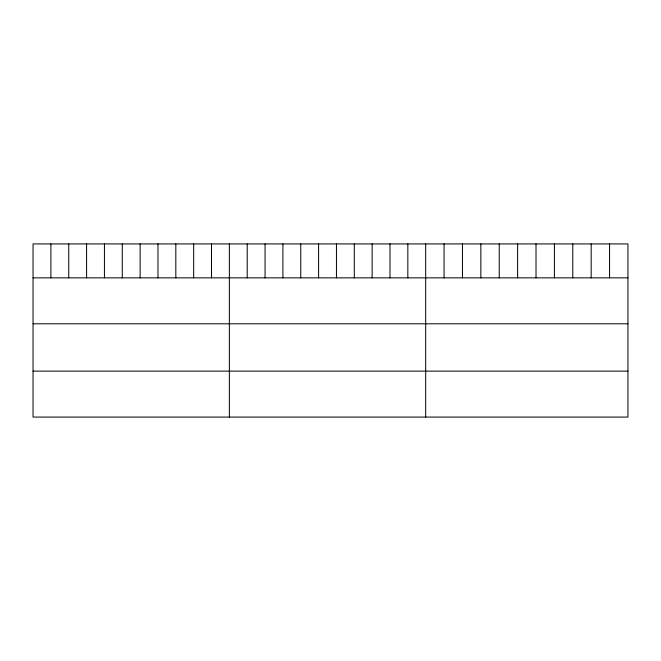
<?xml version="1.0" encoding="UTF-8"?>
<svg xmlns="http://www.w3.org/2000/svg" width="661" height="661" viewBox="0 0 661 661"><rect width="100%" height="100%" fill="white"/><g stroke="black" fill="none" stroke-linecap="round" stroke-linejoin="round"><path stroke-width="0.99" d="M627.95 277.851L627.95 417.074L33.05 417.074L33.05 243.926L627.95 243.926L627.95 277.851L33.05 277.851M33.05 323.791L627.95 323.791M33.05 371.127L627.95 371.127M609.566 243.926L609.566 277.851M591.174 243.926L591.174 277.851M572.79 243.926L572.79 277.851M554.397 243.926L554.397 277.851M536.013 243.926L536.013 277.851M517.621 243.926L517.621 277.851M499.237 243.926L499.237 277.851M480.844 243.926L480.844 277.851M462.46 243.926L462.46 277.851M444.068 243.926L444.068 277.851M425.684 243.926L425.684 417.074M407.837 243.926L407.837 277.851M389.99 243.926L389.99 277.851M372.143 243.926L372.143 277.851M354.296 243.926L354.296 277.851M336.449 243.926L336.449 277.851M318.602 243.926L318.602 277.851M300.755 243.926L300.755 277.851M282.908 243.926L282.908 277.851M265.061 243.926L265.061 277.851M247.214 243.926L247.214 277.851M229.367 243.926L229.367 417.074M211.52 243.926L211.52 277.851M193.673 243.926L193.673 277.851M175.826 243.926L175.826 277.851M157.979 243.926L157.979 277.851M140.132 243.926L140.132 277.851M122.285 243.926L122.285 277.851M104.438 243.926L104.438 277.851M86.591 243.926L86.591 277.851M68.744 243.926L68.744 277.851M50.897 243.926L50.897 277.851"/></g></svg>
